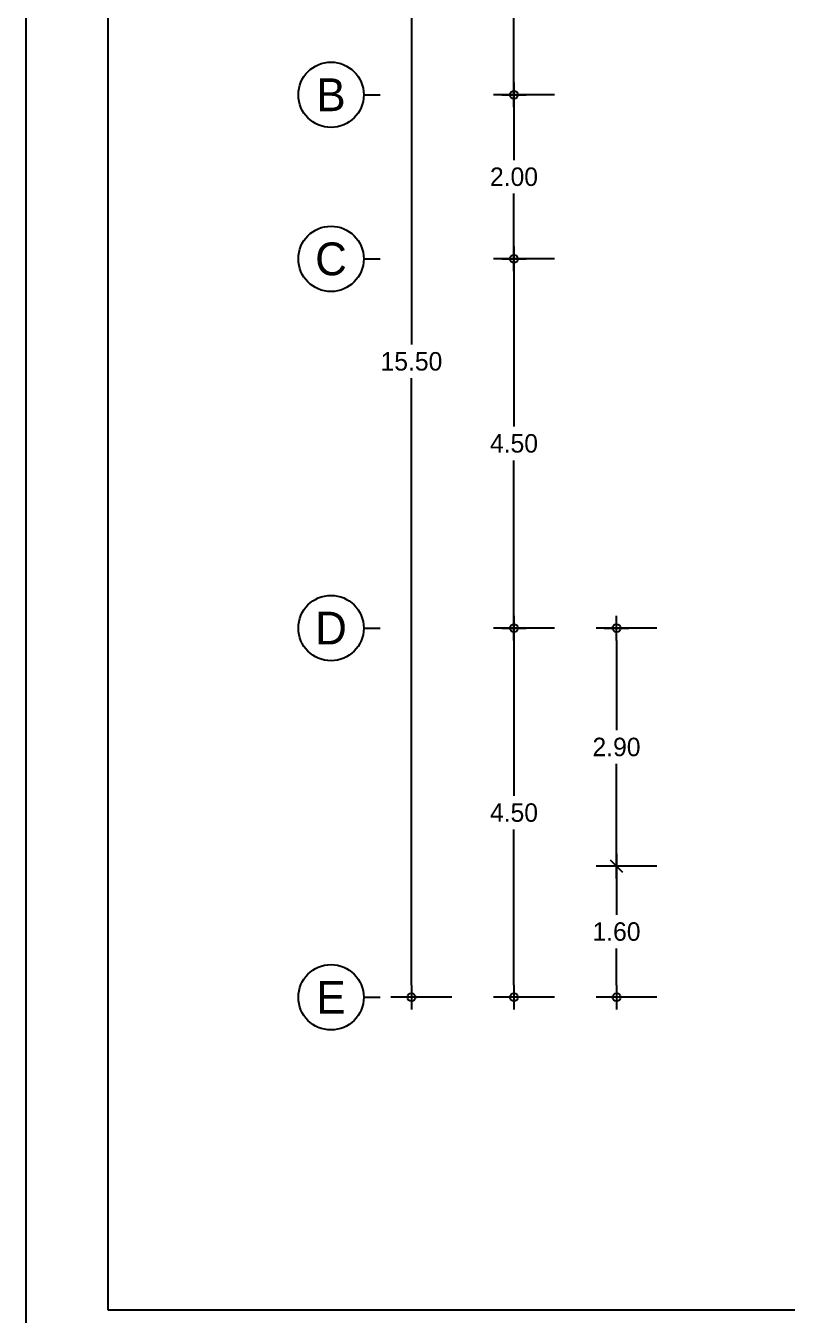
# Model space of a CAD drawing. Header units: inches. Extents: x -1366 to 1207, y -585 to 2554.
# Drawn here: x 657.51 to 666.79, y 2016.14 to 2031.86 of the extents above; entities that cross this region are included whole.
import ezdxf
from ezdxf.enums import TextEntityAlignment as Align

# ---------------------------------------------------------------- set-up
doc = ezdxf.new("R2010")
doc.units = ezdxf.units.IN
doc.header["$MEASUREMENT"] = 0
doc.header["$PDSIZE"] = 0.05
doc.layers.get('DEFPOINTS').update_dxf_attribs({"linetype": 'CONTINUOUS'})
doc.layers.add('Bodr A3', color=13, linetype='CONTINUOUS', plot=False)
for name, color, linetype in [('DIM', 7, 'CONTINUOUS'), ('DIMS-BUBL', 5, 'CONTINUOUS'), ('GRID-BUBL', 5, 'CONTINUOUS'), ('GRID-TEXT', 3, 'CONTINUOUS'), ('HEAD', 7, 'CONTINUOUS')]:
    doc.layers.add(name, color=color, linetype=linetype)
doc.styles.get("Standard").update_dxf_attribs({"font": 'CordiaUPC.ttf'})
doc.styles.add('style10', font='THSarabun.ttf')
doc.styles.add('style5', font='THSarabun.ttf')
doc.dimstyles.new('C-C100', dxfattribs={"dimtxt": 0.225, "dimasz": 0.15, "dimexe": 0.25, "dimexo": 0, "dimgap": 0.09, "dimtad": 1, "dimtih": 1, "dimtoh": 1, "dimzin": 0, "dimdsep": 46, "dimtxsty": 'style10', "dimblk1": 'B-2', "dimblk2": 'B-2', "dimsah": 1, "dimcen": 0.09, "dimdle": 0.18, "dimclrd": 1, "dimclre": 7, "dimclrt": 4, "dimadec": 0, "dimazin": 0, "dimtfac": 1, "dimtix": 1, "dimtmove": 2, "dimatfit": 3, "dimldrblk": 'B-2', "dimfxl": 1, "dimtolj": 1, "dimtzin": 0, "dimarcsym": 0})
doc.dimstyles.new('C-CC100', dxfattribs={"dimtxt": 0.225, "dimasz": 0.15, "dimexe": 0.25, "dimexo": 0, "dimgap": 0.09, "dimtad": 1, "dimtih": 1, "dimtoh": 1, "dimzin": 0, "dimdsep": 46, "dimtxsty": 'style10', "dimblk1": 'B-2', "dimblk2": 'B-2', "dimsah": 1, "dimcen": 0.09, "dimdle": 0.18, "dimclrd": 1, "dimclre": 7, "dimclrt": 2, "dimadec": 0, "dimazin": 0, "dimtfac": 1, "dimtix": 1, "dimtmove": 2, "dimatfit": 3, "dimldrblk": 'B-2', "dimfxl": 1, "dimtolj": 1, "dimtzin": 0, "dimarcsym": 0})
doc.dimstyles.new('C-L100', dxfattribs={"dimtxt": 0.225, "dimasz": 0.15, "dimexe": 0.25, "dimexo": 0, "dimgap": 0.09, "dimtad": 1, "dimtih": 1, "dimtoh": 1, "dimzin": 0, "dimdsep": 46, "dimtxsty": 'style10', "dimblk1": 'B-2', "dimblk2": 'B-3', "dimsah": 1, "dimcen": 0.09, "dimdle": 0.18, "dimclrd": 1, "dimclre": 7, "dimclrt": 4, "dimadec": 0, "dimazin": 0, "dimtfac": 1, "dimtix": 1, "dimtmove": 2, "dimatfit": 3, "dimldrblk": 'B-2', "dimfxl": 1, "dimtolj": 1, "dimtzin": 0, "dimarcsym": 0})

# ---------------------------------------------------------------- blocks, each defined once
blk = doc.blocks.new('B-2')
at = {"layer": 'DIM'}
blk.add_line((-1, 0), (1, 0), dxfattribs=at)
at = {"layer": 'DIM', "color": 2}
blk.add_line((0, 1), (0, -1), dxfattribs=at)
blk.add_circle((0, 0), 0.325, dxfattribs=at)
blk = doc.blocks.new('*D591')
at = {"layer": 'DEFPOINTS', "color": 0, "transparency": 16777216}
for p in [(663.462, 2035.518), (663.955, 2035.518), (663.955, 2031.018)]:
    blk.add_point(p, dxfattribs=at)
at = {"layer": 'DIM', "color": 7, "lineweight": -2, "transparency": 16777216}
for p, q in [((663.955, 2035.518), (663.212, 2035.518)), ((663.955, 2031.018), (663.212, 2031.018))]:
    blk.add_line(p, q, dxfattribs=at)
at = {"layer": 'DIM', "color": 1, "lineweight": -2, "transparency": 16777216}
for p, q in [((663.462, 2035.368), (663.462, 2033.474)), ((663.462, 2031.168), (663.462, 2033.062))]:
    blk.add_line(p, q, dxfattribs=at)
at = {"layer": 'DIM', "color": 1, "lineweight": -2, "transparency": 16777216, "xscale": 0.15, "yscale": 0.15, "zscale": 0.15}
for p, rotation in [((663.462, 2035.518), 90), ((663.462, 2031.018), 270)]:
    blk.add_blockref('B-2', p, dxfattribs=dict(at, rotation=rotation))
at = {"layer": 'DIM', "color": 4, "transparency": 16777216, "insert": (663.462, 2033.268), "char_height": 0.225, "attachment_point": 5, "style": 'style10'}
blk.add_mtext('\\A1;4.50', dxfattribs=at)
blk = doc.blocks.new('S-BBUP')
at = {"layer": 'GRID-BUBL'}
blk.add_line((0, 0.25), (0, 0), dxfattribs=at)
blk.add_circle((0, 0.75), 0.5, dxfattribs=at)
at = {"layer": 'GRID-TEXT'}
blk.add_attdef('X', text='', height=0.5, dxfattribs=at).set_placement((0, 0.75), align=Align.MIDDLE)
blk = doc.blocks.new('*D595')
at = {"layer": 'DEFPOINTS', "color": 0, "transparency": 16777216}
for p in [(663.955, 2031.018), (663.462, 2029.018), (663.955, 2029.018)]:
    blk.add_point(p, dxfattribs=at)
at = {"layer": 'DIM', "color": 7, "lineweight": -2, "transparency": 16777216}
for p, q in [((663.955, 2031.018), (663.212, 2031.018)), ((663.955, 2029.018), (663.212, 2029.018))]:
    blk.add_line(p, q, dxfattribs=at)
at = {"layer": 'DIM', "color": 1, "lineweight": -2, "transparency": 16777216}
for p, q in [((663.462, 2030.868), (663.462, 2030.223)), ((663.462, 2029.168), (663.462, 2029.813))]:
    blk.add_line(p, q, dxfattribs=at)
at = {"layer": 'DIM', "color": 1, "lineweight": -2, "transparency": 16777216, "xscale": 0.15, "yscale": 0.15, "zscale": 0.15}
for p, rotation in [((663.462, 2031.018), 90), ((663.462, 2029.018), 270)]:
    blk.add_blockref('B-2', p, dxfattribs=dict(at, rotation=rotation))
at = {"layer": 'DIM', "color": 4, "transparency": 16777216, "insert": (663.462, 2030.018), "char_height": 0.225, "attachment_point": 5, "style": 'style10'}
blk.add_mtext('\\A1;2.00', dxfattribs=at)
blk = doc.blocks.new('*D596')
at = {"layer": 'DEFPOINTS', "color": 0, "transparency": 16777216}
for p in [(662.212, 2035.518), (662.705, 2035.518), (662.705, 2020.018)]:
    blk.add_point(p, dxfattribs=at)
at = {"layer": 'DIM', "color": 7, "lineweight": -2, "transparency": 16777216}
for p, q in [((662.705, 2035.518), (661.962, 2035.518)), ((662.705, 2020.018), (661.962, 2020.018))]:
    blk.add_line(p, q, dxfattribs=at)
at = {"layer": 'DIM', "color": 1, "lineweight": -2, "transparency": 16777216}
for p, q in [((662.212, 2035.368), (662.212, 2027.973)), ((662.212, 2020.168), (662.212, 2027.563))]:
    blk.add_line(p, q, dxfattribs=at)
at = {"layer": 'DIM', "color": 1, "lineweight": -2, "transparency": 16777216, "xscale": 0.15, "yscale": 0.15, "zscale": 0.15}
for p, rotation in [((662.212, 2035.518), 90), ((662.212, 2020.018), 270)]:
    blk.add_blockref('B-2', p, dxfattribs=dict(at, rotation=rotation))
at = {"layer": 'DIM', "color": 2, "transparency": 16777216, "insert": (662.212, 2027.768), "char_height": 0.225, "attachment_point": 5, "style": 'style10'}
blk.add_mtext('\\A1;15.50', dxfattribs=at)
blk = doc.blocks.new('*D599')
at = {"layer": 'DEFPOINTS', "color": 0, "transparency": 16777216}
for p in [(663.462, 2029.018), (663.955, 2029.018), (663.955, 2024.518)]:
    blk.add_point(p, dxfattribs=at)
at = {"layer": 'DIM', "color": 7, "lineweight": -2, "transparency": 16777216}
for p, q in [((663.955, 2029.018), (663.212, 2029.018)), ((663.955, 2024.518), (663.212, 2024.518))]:
    blk.add_line(p, q, dxfattribs=at)
at = {"layer": 'DIM', "color": 1, "lineweight": -2, "transparency": 16777216}
for p, q in [((663.462, 2028.868), (663.462, 2026.974)), ((663.462, 2024.668), (663.462, 2026.562))]:
    blk.add_line(p, q, dxfattribs=at)
at = {"layer": 'DIM', "color": 1, "lineweight": -2, "transparency": 16777216, "xscale": 0.15, "yscale": 0.15, "zscale": 0.15}
for p, rotation in [((663.462, 2029.018), 90), ((663.462, 2024.518), 270)]:
    blk.add_blockref('B-2', p, dxfattribs=dict(at, rotation=rotation))
at = {"layer": 'DIM', "color": 4, "transparency": 16777216, "insert": (663.462, 2026.768), "char_height": 0.225, "attachment_point": 5, "style": 'style10'}
blk.add_mtext('\\A1;4.50', dxfattribs=at)
blk = doc.blocks.new('*D602')
at = {"layer": 'DEFPOINTS', "color": 0, "transparency": 16777216}
for p in [(663.955, 2024.518), (663.462, 2020.018), (663.955, 2020.018)]:
    blk.add_point(p, dxfattribs=at)
at = {"layer": 'DIM', "color": 7, "lineweight": -2, "transparency": 16777216}
for p, q in [((663.955, 2024.518), (663.212, 2024.518)), ((663.955, 2020.018), (663.212, 2020.018))]:
    blk.add_line(p, q, dxfattribs=at)
at = {"layer": 'DIM', "color": 1, "lineweight": -2, "transparency": 16777216}
for p, q in [((663.462, 2024.368), (663.462, 2022.474)), ((663.462, 2020.168), (663.462, 2022.062))]:
    blk.add_line(p, q, dxfattribs=at)
at = {"layer": 'DIM', "color": 1, "lineweight": -2, "transparency": 16777216, "xscale": 0.15, "yscale": 0.15, "zscale": 0.15}
for p, rotation in [((663.462, 2024.518), 90), ((663.462, 2020.018), 270)]:
    blk.add_blockref('B-2', p, dxfattribs=dict(at, rotation=rotation))
at = {"layer": 'DIM', "color": 4, "transparency": 16777216, "insert": (663.462, 2022.268), "char_height": 0.225, "attachment_point": 5, "style": 'style10'}
blk.add_mtext('\\A1;4.50', dxfattribs=at)
blk = doc.blocks.new('B-3')
at = {"layer": 'DIM'}
blk.add_line((-1, 0), (1, 0), dxfattribs=at)
at = {"layer": 'DIM', "color": 7}
blk.add_line((-0.49, -0.49), (0.49, 0.49), dxfattribs=at)
blk = doc.blocks.new('*D613')
at = {"layer": 'DEFPOINTS', "color": 0, "transparency": 16777216}
for p in [(664.712, 2021.618), (665.205, 2021.618), (665.205, 2020.018)]:
    blk.add_point(p, dxfattribs=at)
at = {"layer": 'DIM', "color": 7, "lineweight": -2, "transparency": 16777216}
for p, q in [((665.205, 2021.618), (664.462, 2021.618)), ((665.205, 2020.018), (664.462, 2020.018))]:
    blk.add_line(p, q, dxfattribs=at)
at = {"layer": 'DIM', "color": 1, "lineweight": -2, "transparency": 16777216}
for p, q in [((664.712, 2021.468), (664.712, 2021.024)), ((664.712, 2020.168), (664.712, 2020.613))]:
    blk.add_line(p, q, dxfattribs=at)
at = {"layer": 'DIM', "color": 1, "lineweight": -2, "transparency": 16777216, "xscale": 0.15, "yscale": 0.15, "zscale": 0.15}
for name, p, rotation in [('B-3', (664.712, 2021.618), 90), ('B-2', (664.712, 2020.018), 270)]:
    blk.add_blockref(name, p, dxfattribs=dict(at, rotation=rotation))
at = {"layer": 'DIM', "color": 4, "transparency": 16777216, "insert": (664.712, 2020.818), "char_height": 0.225, "attachment_point": 5, "style": 'style10'}
blk.add_mtext('\\A1;1.60', dxfattribs=at)
blk = doc.blocks.new('*D614')
at = {"layer": 'DEFPOINTS', "color": 0, "transparency": 16777216}
for p in [(665.205, 2024.518), (664.712, 2021.618), (665.205, 2021.618)]:
    blk.add_point(p, dxfattribs=at)
at = {"layer": 'DIM', "color": 7, "lineweight": -2, "transparency": 16777216}
for p, q in [((665.205, 2024.518), (664.462, 2024.518)), ((665.205, 2021.618), (664.462, 2021.618))]:
    blk.add_line(p, q, dxfattribs=at)
at = {"layer": 'DIM', "color": 1, "lineweight": -2, "transparency": 16777216}
for p, q in [((664.712, 2024.368), (664.712, 2023.274)), ((664.712, 2021.768), (664.712, 2022.863))]:
    blk.add_line(p, q, dxfattribs=at)
at = {"layer": 'DIM', "color": 1, "lineweight": -2, "transparency": 16777216, "xscale": 0.15, "yscale": 0.15, "zscale": 0.15}
for name, p, rotation in [('B-2', (664.712, 2024.518), 90), ('B-3', (664.712, 2021.618), 270)]:
    blk.add_blockref(name, p, dxfattribs=dict(at, rotation=rotation))
at = {"layer": 'DIM', "color": 4, "transparency": 16777216, "insert": (664.712, 2023.068), "char_height": 0.225, "attachment_point": 5, "style": 'style10'}
blk.add_mtext('\\A1;2.90', dxfattribs=at)

msp = doc.modelspace()

# ---------------------------------------------------------------- linework, layer by layer
at = {"layer": 'Bodr A3'}
msp.add_lwpolyline([(657.5103, 2013.1357), (699.5103, 2013.1357), (699.5103, 2042.8357), (657.5103, 2042.8357)], close=True, dxfattribs=at)
at = {"layer": 'HEAD', "color": 5}
msp.add_lwpolyline([(658.5103, 2016.2083), (698.5103, 2016.2083), (698.5103, 2041.8357), (658.5103, 2041.8357)], close=True, dxfattribs=at)

# ---------------------------------------------------------------- block references
at = {"layer": 'DIMS-BUBL'}
ref = msp.add_blockref('S-BBUP', (661.8289, 2031.0182), dxfattribs=dict(at, xscale=0.796444444444461, yscale=0.796444444444461, zscale=0.796444444444461, rotation=90))
ref.add_attrib('X', 'B', dxfattribs={"layer": 'GRID-TEXT', "color": 2, "height": 0.4, "style": 'style5'}).set_placement((661.2315, 2031.0182), align=Align.MIDDLE)
ref = msp.add_blockref('S-BBUP', (661.8289, 2029.0183), dxfattribs=dict(at, xscale=0.796444444444461, yscale=0.796444444444461, zscale=0.796444444444461, rotation=90))
ref.add_attrib('X', 'C', dxfattribs={"layer": 'GRID-TEXT', "color": 2, "height": 0.4, "style": 'style5'}).set_placement((661.2316, 2029.0183), align=Align.MIDDLE)
ref = msp.add_blockref('S-BBUP', (661.8289, 2024.5182), dxfattribs=dict(at, xscale=0.796444444444461, yscale=0.796444444444461, zscale=0.796444444444461, rotation=90))
ref.add_attrib('X', 'D', dxfattribs={"layer": 'GRID-TEXT', "color": 2, "height": 0.4, "style": 'style5'}).set_placement((661.2315, 2024.5182), align=Align.MIDDLE)
ref = msp.add_blockref('S-BBUP', (661.8289, 2020.0182), dxfattribs=dict(at, xscale=0.796444444444461, yscale=0.796444444444461, zscale=0.796444444444461, rotation=90))
ref.add_attrib('X', 'E', dxfattribs={"layer": 'GRID-TEXT', "color": 2, "height": 0.4, "style": 'style5'}).set_placement((661.2315, 2020.0182), align=Align.MIDDLE)

# ---------------------------------------------------------------- dimensions: what is measured, and where the dimension line sits
at = {"layer": 'DIM'}
for base, p1, p2, angle, dimstyle, picture, middle in [((662.2125, 2035.5182), (662.7052, 2020.0182), (662.7052, 2035.5182), 270, 'C-CC100', '*D596', (662.2125, 2027.7682)), ((663.4625, 2029.0182), (663.9552, 2031.0182), (663.9552, 2029.0182), 90, 'C-C100', '*D595', (663.4625, 2030.0182)), ((664.7125, 2021.6182), (665.2052, 2024.5182), (665.2052, 2021.6182), 90, 'C-L100', '*D614', (664.7125, 2023.0682)), ((664.7125, 2021.6182), (665.2052, 2020.0182), (665.2052, 2021.6182), 270, 'C-L100', '*D613', (664.7125, 2020.8182))]:
    dim = msp.add_linear_dim(base=base, p1=p1, p2=p2, angle=angle, dimstyle=dimstyle, dxfattribs=at)
    dim.commit()
    dim.dimension.update_dxf_attribs({"geometry": picture, "text_midpoint": middle})
for base, p1, p2, angle, picture, middle in [((663.4625, 2035.5182), (663.9552, 2031.0182), (663.9552, 2035.5182), 270, '*D591', (663.4625, 2033.2682)), ((663.4625, 2029.0182), (663.9552, 2024.5182), (663.9552, 2029.0182), 270, '*D599', (663.4625, 2026.7682)), ((663.4625, 2020.0182), (663.9552, 2024.5182), (663.9552, 2020.0182), 90, '*D602', (663.4625, 2022.2682))]:
    dim = msp.add_linear_dim(base=base, p1=p1, p2=p2, angle=angle, dimstyle='C-C100', override={"dimtxsty": 'style10', "dimldrblk": 'B-2'}, dxfattribs=at)
    dim.commit()
    dim.dimension.update_dxf_attribs({"geometry": picture, "text_midpoint": middle})

doc.saveas('drawing.dxf')
